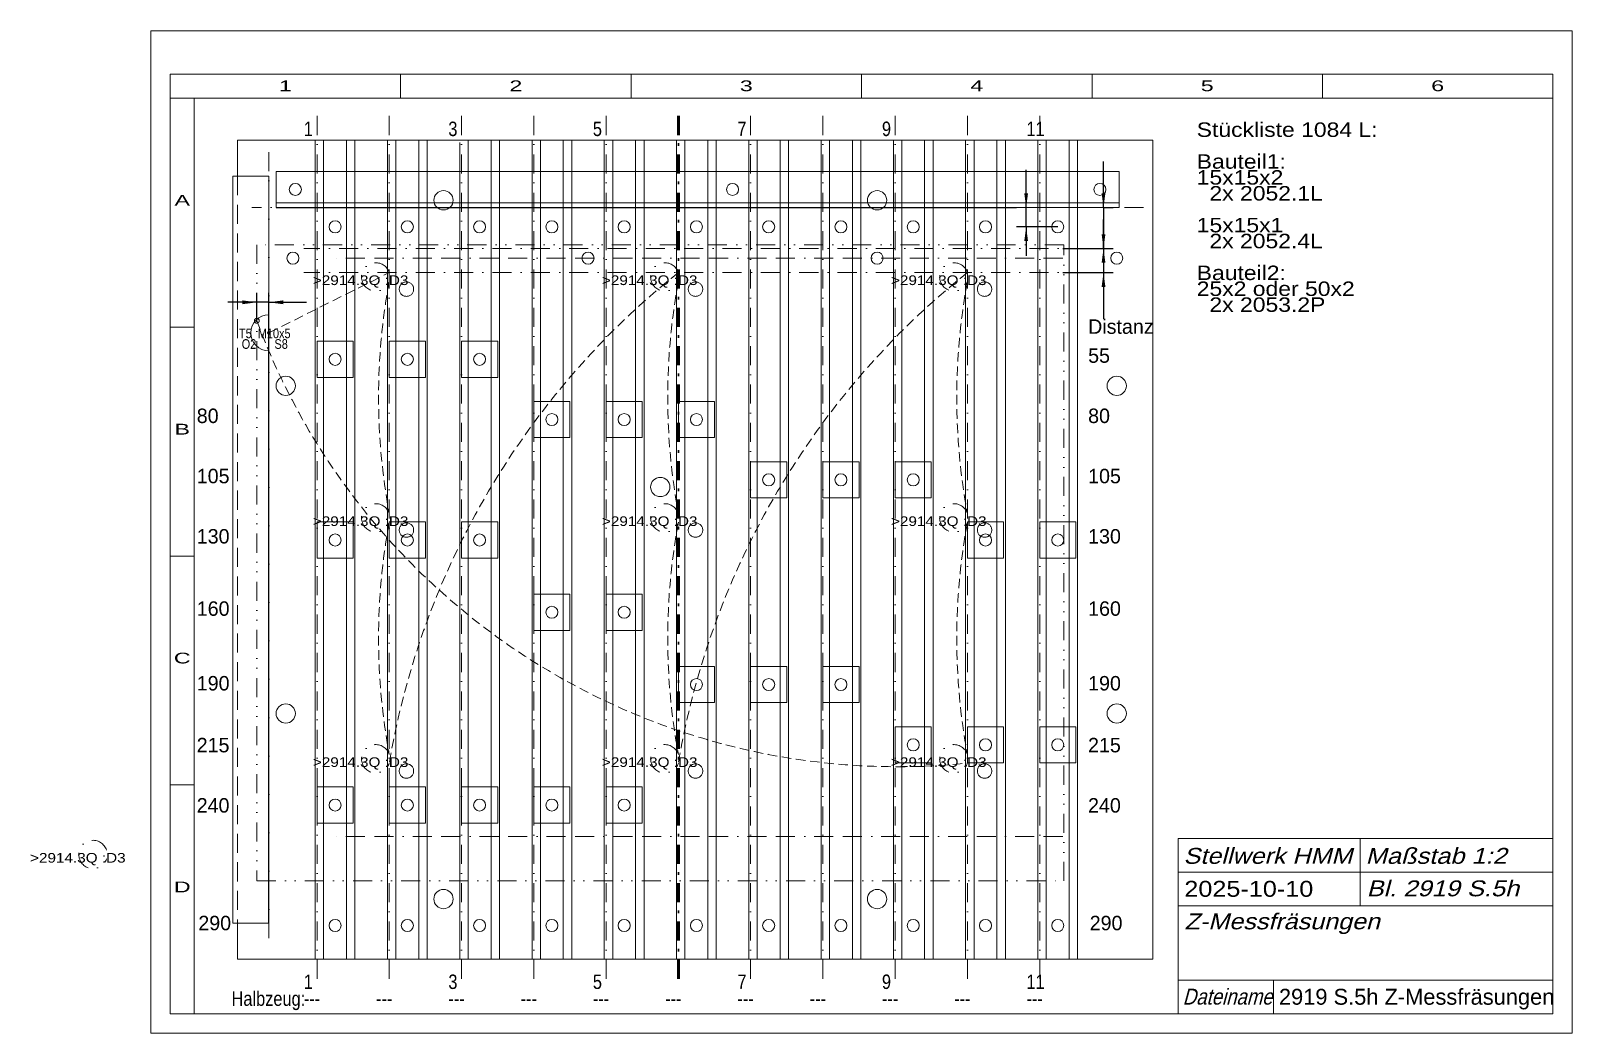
# Model space of a CAD drawing. Extents: x -48 to 592, y 2 to 418.
import ezdxf
from ezdxf.enums import TextEntityAlignment as Align

# ---------------------------------------------------------------- set-up
doc = ezdxf.new("R2010")
doc.units = 0
doc.header["$LTSCALE"] = 15.819495
for name, pattern in [('BORDER', [1.75, 0.5, -0.25, 0.5, -0.25, 0, -0.25]), ('DASHDOT', [1, 0.5, -0.25, 0, -0.25]), ('DASHED', [0.75, 0.5, -0.25]), ('DIVIDE', [1.25, 0.5, -0.25, 0, -0.25, 0, -0.25]), ('HIDDEN', [0.375, 0.25, -0.125]), ('PHANTOM', [2.5, 1.25, -0.25, 0.25, -0.25, 0.25, -0.25])]:
    doc.linetypes.add(name, pattern=pattern)
for name, color, linetype, lineweight in [('2914___ ANSCHLÄGE', 230, 'CONTINUOUS', 13), ('2919_5S', 230, 'CONTINUOUS', 0), ('_TEMP', 7, 'CONTINUOUS', 50), ('BEMASSUNG', 7, 'CONTINUOUS', 25), ('BESCHRIFTUNG', 7, 'CONTINUOUS', 25), ('KONSTRUKTION', 7, 'CONTINUOUS', 0), ('MASSGRENZEN', 172, 'CONTINUOUS', 25), ('MASSLINIEN', 172, 'CONTINUOUS', 25), ('MASSTEXTE', 212, 'CONTINUOUS', 25), ('MITTELLINIEN', 5, 'DASHDOT', 13), ('PFADE', 30, 'CONTINUOUS', 13), ('STANDARD', 7, 'CONTINUOUS', 0)]:
    doc.layers.add(name, color=color, linetype=linetype, lineweight=lineweight)
doc.styles.add('Arial', font='arial.ttf')

# ---------------------------------------------------------------- blocks, each defined once
blk = doc.blocks.new('D197753344')
at = {"layer": 'MASSGRENZEN'}
for points in [[(365.33, 344.67), (364.55, 350.61), (366.11, 350.61)], [(365.33, 336.67), (366.11, 330.72), (364.55, 330.72)]]:
    blk.add_solid(points, dxfattribs=at)
at = {"layer": 'MASSLINIEN', "color": 172}
for p, q in [((365.33, 344.67), (365.33, 360.27)), ((53.95, 344.67), (361.33, 344.67)), ((365.33, 336.67), (365.33, 344.67)), ((378.45, 336.67), (361.33, 336.67)), ((365.33, 336.67), (365.33, 324.68))]:
    blk.add_line(p, q, dxfattribs=at)
blk = doc.blocks.new('D197754368')
at = {"layer": 'MASSGRENZEN'}
for points in [[(397.44, 344.67), (396.66, 350.61), (398.23, 350.61)], [(397.44, 327.67), (398.23, 321.72), (396.66, 321.72)]]:
    blk.add_solid(points, dxfattribs=at)
at = {"layer": 'MASSLINIEN', "color": 172}
for p, q in [((397.44, 344.67), (397.44, 363.8)), ((397.44, 344.67), (397.44, 327.67)), ((397.44, 344.67), (401.44, 344.67)), ((380.5, 327.67), (401.44, 327.67)), ((397.44, 327.67), (397.44, 315.68))]:
    blk.add_line(p, q, dxfattribs=at)
blk = doc.blocks.new('D197753088')
at = {"layer": 'MASSGRENZEN'}
for points in [[(397.44, 327.67), (396.66, 333.61), (398.23, 333.61)], [(397.44, 317.67), (398.23, 311.72), (396.66, 311.72)]]:
    blk.add_solid(points, dxfattribs=at)
at = {"layer": 'MASSLINIEN', "color": 172}
for p, q in [((397.44, 327.67), (397.44, 339.65)), ((380.5, 327.67), (401.44, 327.67)), ((397.44, 327.67), (397.44, 317.67)), ((380.5, 317.67), (401.44, 317.67)), ((397.44, 317.67), (397.44, 298.53))]:
    blk.add_line(p, q, dxfattribs=at)
blk = doc.blocks.new('D197795072')
at = {"layer": 'MASSGRENZEN'}
for points in [[(45.95, 305.33), (40, 304.55), (40, 306.12)], [(50.95, 305.33), (56.9, 306.12), (56.9, 304.55)]]:
    blk.add_solid(points, dxfattribs=at)
at = {"layer": 'MASSLINIEN', "color": 172}
for p, q in [((45.95, 297.67), (45.95, 309.33)), ((50.95, 47.67), (50.95, 309.33)), ((45.95, 305.33), (33.96, 305.33)), ((50.95, 305.33), (45.95, 305.33)), ((50.95, 305.33), (66.55, 305.33))]:
    blk.add_line(p, q, dxfattribs=at)

msp = doc.modelspace()

# ---------------------------------------------------------------- linework, layer by layer
at = {"layer": '2914___ ANSCHLÄGE', "linetype": 'DASHDOT'}
msp.add_arc((-22.06, 76.15), 5.89, 17.78274, 342.21726, dxfattribs=at)
at = {"layer": '2919_5S', "linetype": 'HIDDEN'}
msp.add_line((50.95, 292.67), (100.95, 317.67), dxfattribs=at)
at = {"layer": '2919_5S', "linetype": 'PHANTOM'}
for centre, radius in [((108.07, 310.8), 3), ((228.07, 310.8), 3), ((348.07, 310.8), 3), ((45.95, 297.67), 1), ((50.95, 292.67), 0.5), ((108.07, 210.8), 3), ((228.07, 210.8), 3), ((348.07, 210.8), 3), ((108.07, 110.8), 3), ((228.07, 110.8), 3), ((348.07, 110.8), 3)]:
    msp.add_circle(centre, radius, dxfattribs=at)
at = {"layer": '2919_5S', "linetype": 'DASHDOT'}
for centre in [(95.34, 315.87), (215.34, 315.87), (335.34, 315.87), (95.34, 215.87), (215.34, 215.87), (335.34, 215.87), (95.34, 115.87), (215.34, 115.87), (335.34, 115.87)]:
    msp.add_arc(centre, 5.89, 17.78274, 342.21726, dxfattribs=at)
at = {"layer": '2919_5S', "linetype": 'HIDDEN'}
for centre, radius, start, end in [((361.23, 265.87), 264.71, 169.50876, 190.49124), ((427.64, 58.68), 331.36, 128.59294, 170.37763), ((481.23, 265.87), 264.71, 169.50876, 190.49124), ((547.64, 58.68), 331.36, 128.59294, 170.37763), ((601.23, 265.87), 264.71, 169.50876, 190.49124), ((312.04, 396.41), 283.82, 200.35923, 275.84674), ((361.23, 165.87), 264.71, 169.50876, 190.49124), ((481.23, 165.87), 264.71, 169.50876, 190.49124), ((601.23, 165.87), 264.71, 169.50876, 190.49124)]:
    msp.add_arc(centre, radius, start, end, dxfattribs=at)
at = {"layer": '_TEMP', "lineweight": 0}
for p, q in [((428.44, 82.8), (583.83, 82.8)), ((428.44, 82.8), (428.44, 10)), ((504.04, 82.8), (504.04, 54.8)), ((428.44, 68.8), (583.83, 68.8)), ((428.44, 54.8), (583.83, 54.8)), ((428.44, 24), (583.83, 24)), ((468.04, 24), (468.04, 10))]:
    msp.add_line(p, q, dxfattribs=at)
at = {"layer": 'KONSTRUKTION', "color": 8}
for p, q in [((417.95, 372.67), (37.95, 372.67)), ((37.95, 372.67), (37.95, 357.67)), ((70.2, 372.67), (70.2, 32.67)), ((73.7, 372.67), (73.7, 32.67)), ((83.2, 372.67), (83.2, 32.67)), ((86.7, 372.67), (86.7, 32.67)), ((100.2, 372.67), (100.2, 32.67)), ((103.7, 372.67), (103.7, 32.67)), ((113.2, 372.67), (113.2, 32.67)), ((116.7, 372.67), (116.7, 32.67)), ((130.2, 371.67), (130.2, 32.67)), ((133.7, 372.67), (133.7, 32.67)), ((143.2, 372.67), (143.2, 32.67)), ((146.7, 372.67), (146.7, 32.67)), ((160.2, 372.67), (160.2, 32.67)), ((163.7, 372.67), (163.7, 32.67)), ((173.2, 372.67), (173.2, 32.67)), ((176.7, 372.67), (176.7, 32.67)), ((190.2, 372.67), (190.2, 32.67)), ((193.7, 372.67), (193.7, 32.67)), ((203.2, 372.67), (203.2, 32.67)), ((206.7, 372.67), (206.7, 32.67)), ((220.2, 372.67), (220.2, 32.67)), ((223.7, 372.67), (223.7, 32.67)), ((233.2, 372.67), (233.2, 32.67)), ((236.7, 372.67), (236.7, 32.67)), ((250.2, 372.67), (250.2, 32.67)), ((253.7, 372.67), (253.7, 32.67)), ((263.2, 372.67), (263.2, 32.67)), ((266.7, 372.67), (266.7, 32.67)), ((280.2, 372.67), (280.2, 32.67)), ((283.7, 372.67), (283.7, 32.67)), ((293.2, 372.67), (293.2, 32.67)), ((296.7, 372.67), (296.7, 32.67)), ((310.2, 372.67), (310.2, 32.67)), ((313.7, 372.67), (313.7, 32.67)), ((323.2, 372.67), (323.2, 32.67)), ((326.7, 372.67), (326.7, 32.67)), ((340.2, 372.67), (340.2, 32.67)), ((343.7, 372.67), (343.7, 32.67)), ((353.2, 372.67), (353.2, 32.67)), ((356.7, 372.67), (356.7, 32.67)), ((370.2, 372.67), (370.2, 32.67)), ((373.7, 372.67), (373.7, 32.67)), ((383.2, 372.67), (383.2, 32.67)), ((386.7, 372.67), (386.7, 32.67)), ((417.95, 32.67), (417.95, 372.67)), ((403.95, 359.67), (53.95, 359.67)), ((53.95, 344.67), (53.95, 359.67)), ((403.95, 344.67), (403.95, 359.67)), ((35.95, 357.67), (35.95, 47.67)), ((35.95, 357.67), (50.95, 357.67)), ((50.95, 357.67), (50.95, 300.17)), ((403.95, 346.67), (53.95, 346.67)), ((403.95, 344.67), (53.95, 344.67)), ((50.95, 285.17), (50.95, 47.67)), ((35.95, 47.67), (50.95, 47.67)), ((37.95, 47.67), (37.95, 32.67)), ((37.95, 32.67), (417.95, 32.67))]:
    msp.add_line(p, q, dxfattribs=at)
at = {"layer": 'KONSTRUKTION', "color": 8, "linetype": 'DASHED'}
msp.add_line((37.95, 357.67), (37.95, 47.67), dxfattribs=at)
at = {"layer": 'KONSTRUKTION', "color": 8, "linetype": 'BORDER'}
for p, q in [((380.5, 323.67), (75.5, 323.67)), ((380.5, 83.67), (75.5, 83.67))]:
    msp.add_line(p, q, dxfattribs=at)
at = {"layer": 'KONSTRUKTION', "color": 252}
for p, q in [((70.95, 289.17), (85.95, 289.17)), ((70.95, 274.17), (70.95, 289.17)), ((85.95, 289.17), (85.95, 274.17)), ((100.95, 274.17), (100.95, 289.17)), ((100.95, 289.17), (115.95, 289.17)), ((115.95, 289.17), (115.95, 274.17)), ((130.95, 274.17), (130.95, 289.17)), ((130.95, 289.17), (145.95, 289.17)), ((145.95, 289.17), (145.95, 274.17)), ((85.95, 274.17), (70.95, 274.17)), ((115.95, 274.17), (100.95, 274.17)), ((145.95, 274.17), (130.95, 274.17)), ((160.95, 249.17), (160.95, 264.17)), ((160.95, 264.17), (175.95, 264.17)), ((175.95, 264.17), (175.95, 249.17)), ((190.95, 249.17), (190.95, 264.17)), ((190.95, 264.17), (205.95, 264.17)), ((205.95, 264.17), (205.95, 249.17)), ((220.95, 264.17), (235.95, 264.17)), ((220.95, 249.17), (220.95, 264.17)), ((235.95, 264.17), (235.95, 249.17)), ((175.95, 249.17), (160.95, 249.17)), ((205.95, 249.17), (190.95, 249.17)), ((235.95, 249.17), (220.95, 249.17)), ((250.95, 224.17), (250.95, 239.17)), ((250.95, 239.17), (265.95, 239.17)), ((265.95, 239.17), (265.95, 224.17)), ((280.95, 224.17), (280.95, 239.17)), ((280.95, 239.17), (295.95, 239.17)), ((295.95, 239.17), (295.95, 224.17)), ((310.95, 239.17), (325.95, 239.17)), ((310.95, 224.17), (310.95, 239.17)), ((325.95, 239.17), (325.95, 224.17)), ((265.95, 224.17), (250.95, 224.17)), ((295.95, 224.17), (280.95, 224.17)), ((325.95, 224.17), (310.95, 224.17)), ((70.95, 199.17), (70.95, 214.17)), ((70.95, 214.17), (85.95, 214.17)), ((85.95, 214.17), (85.95, 199.17)), ((100.95, 199.17), (100.95, 214.17)), ((100.95, 214.17), (115.95, 214.17)), ((115.95, 214.17), (115.95, 199.17)), ((130.95, 214.17), (145.95, 214.17)), ((130.95, 199.17), (130.95, 214.17)), ((145.95, 214.17), (145.95, 199.17)), ((340.95, 199.17), (340.95, 214.17)), ((340.95, 214.17), (355.95, 214.17)), ((355.95, 214.17), (355.95, 199.17)), ((370.95, 199.17), (370.95, 214.17)), ((370.95, 214.17), (385.95, 214.17)), ((385.95, 214.17), (385.95, 199.17)), ((85.95, 199.17), (70.95, 199.17)), ((115.95, 199.17), (100.95, 199.17)), ((145.95, 199.17), (130.95, 199.17)), ((355.95, 199.17), (340.95, 199.17)), ((385.95, 199.17), (370.95, 199.17)), ((160.95, 169.17), (160.95, 184.17)), ((160.95, 184.17), (175.95, 184.17)), ((175.95, 184.17), (175.95, 169.17)), ((190.95, 169.17), (190.95, 184.17)), ((190.95, 184.17), (205.95, 184.17)), ((205.95, 184.17), (205.95, 169.17)), ((175.95, 169.17), (160.95, 169.17)), ((205.95, 169.17), (190.95, 169.17)), ((220.95, 139.17), (220.95, 154.17)), ((220.95, 154.17), (235.95, 154.17)), ((235.95, 154.17), (235.95, 139.17)), ((250.95, 139.17), (250.95, 154.17)), ((250.95, 154.17), (265.95, 154.17)), ((265.95, 154.17), (265.95, 139.17)), ((280.95, 154.17), (295.95, 154.17)), ((280.95, 139.17), (280.95, 154.17)), ((295.95, 154.17), (295.95, 139.17)), ((235.95, 139.17), (220.95, 139.17)), ((265.95, 139.17), (250.95, 139.17)), ((295.95, 139.17), (280.95, 139.17)), ((310.95, 114.17), (310.95, 129.17)), ((310.95, 129.17), (325.95, 129.17)), ((325.95, 129.17), (325.95, 114.17)), ((340.95, 114.17), (340.95, 129.17)), ((340.95, 129.17), (355.95, 129.17)), ((355.95, 129.17), (355.95, 114.17)), ((370.95, 129.17), (385.95, 129.17)), ((370.95, 114.17), (370.95, 129.17)), ((385.95, 129.17), (385.95, 114.17)), ((325.95, 114.17), (310.95, 114.17)), ((355.95, 114.17), (340.95, 114.17)), ((385.95, 114.17), (370.95, 114.17)), ((70.95, 89.17), (70.95, 104.17)), ((70.95, 104.17), (85.95, 104.17)), ((85.95, 104.17), (85.95, 89.17)), ((100.95, 89.17), (100.95, 104.17)), ((100.95, 104.17), (115.95, 104.17)), ((115.95, 104.17), (115.95, 89.17)), ((130.95, 104.17), (145.95, 104.17)), ((130.95, 89.17), (130.95, 104.17)), ((145.95, 104.17), (145.95, 89.17)), ((160.95, 89.17), (160.95, 104.17)), ((160.95, 104.17), (175.95, 104.17)), ((175.95, 104.17), (175.95, 89.17)), ((190.95, 89.17), (190.95, 104.17)), ((190.95, 104.17), (205.95, 104.17)), ((205.95, 104.17), (205.95, 89.17)), ((85.95, 89.17), (70.95, 89.17)), ((115.95, 89.17), (100.95, 89.17)), ((145.95, 89.17), (130.95, 89.17)), ((175.95, 89.17), (160.95, 89.17)), ((205.95, 89.17), (190.95, 89.17))]:
    msp.add_line(p, q, dxfattribs=at)
at = {"layer": 'KONSTRUKTION', "color": 8}
for centre, radius in [((61.95, 352.17), 2.5), ((243.45, 352.17), 2.5), ((395.95, 352.17), 2.5), ((123.45, 347.67), 4), ((303.45, 347.67), 4), ((78.45, 336.67), 2.5), ((78.45, 336.67), 2.5), ((108.45, 336.67), 2.5), ((108.45, 336.67), 2.5), ((138.45, 336.67), 2.5), ((138.45, 336.67), 2.5), ((168.45, 336.67), 2.5), ((168.45, 336.67), 2.5), ((198.45, 336.67), 2.5), ((198.45, 336.67), 2.5), ((228.45, 336.67), 2.5), ((228.45, 336.67), 2.5), ((258.45, 336.67), 2.5), ((258.45, 336.67), 2.5), ((288.45, 336.67), 2.5), ((288.45, 336.67), 2.5), ((318.45, 336.67), 2.5), ((318.45, 336.67), 2.5), ((348.45, 336.67), 2.5), ((348.45, 336.67), 2.5), ((378.45, 336.67), 2.5), ((378.45, 336.67), 2.5), ((60.95, 323.67), 2.5), ((183.45, 323.67), 2.5), ((303.45, 323.67), 2.5), ((402.95, 323.67), 2.5), ((78.45, 281.67), 2.5), ((78.45, 281.67), 2.5), ((108.45, 281.67), 2.5), ((108.45, 281.67), 2.5), ((138.45, 281.67), 2.5), ((138.45, 281.67), 2.5), ((57.97, 270.67), 4), ((402.95, 270.67), 4), ((168.45, 256.67), 2.5), ((168.45, 256.67), 2.5), ((198.45, 256.67), 2.5), ((198.45, 256.67), 2.5), ((228.45, 256.67), 2.5), ((228.45, 256.67), 2.5), ((213.45, 228.67), 4), ((258.45, 231.67), 2.5), ((258.45, 231.67), 2.5), ((288.45, 231.67), 2.5), ((288.45, 231.67), 2.5), ((318.45, 231.67), 2.5), ((318.45, 231.67), 2.5), ((78.45, 206.67), 2.5), ((78.45, 206.67), 2.5), ((108.45, 206.67), 2.5), ((108.45, 206.67), 2.5), ((138.45, 206.67), 2.5), ((138.45, 206.67), 2.5), ((348.45, 206.67), 2.5), ((348.45, 206.67), 2.5), ((378.45, 206.67), 2.5), ((378.45, 206.67), 2.5), ((168.45, 176.67), 2.5), ((168.45, 176.67), 2.5), ((198.45, 176.67), 2.5), ((198.45, 176.67), 2.5), ((228.45, 146.67), 2.5), ((228.45, 146.67), 2.5), ((258.45, 146.67), 2.5), ((258.45, 146.67), 2.5), ((288.45, 146.67), 2.5), ((288.45, 146.67), 2.5), ((57.97, 134.67), 4), ((402.95, 134.67), 4), ((318.45, 121.67), 2.5), ((318.45, 121.67), 2.5), ((348.45, 121.67), 2.5), ((348.45, 121.67), 2.5), ((378.45, 121.67), 2.5), ((378.45, 121.67), 2.5), ((78.45, 96.67), 2.5), ((78.45, 96.67), 2.5), ((108.45, 96.67), 2.5), ((108.45, 96.67), 2.5), ((138.45, 96.67), 2.5), ((138.45, 96.67), 2.5), ((168.45, 96.67), 2.5), ((168.45, 96.67), 2.5), ((198.45, 96.67), 2.5), ((198.45, 96.67), 2.5), ((123.45, 57.67), 4), ((303.45, 57.67), 4), ((78.45, 46.67), 2.5), ((78.45, 46.67), 2.5), ((108.45, 46.67), 2.5), ((108.45, 46.67), 2.5), ((138.45, 46.67), 2.5), ((138.45, 46.67), 2.5), ((168.45, 46.67), 2.5), ((168.45, 46.67), 2.5), ((198.45, 46.67), 2.5), ((198.45, 46.67), 2.5), ((228.45, 46.67), 2.5), ((228.45, 46.67), 2.5), ((258.45, 46.67), 2.5), ((258.45, 46.67), 2.5), ((288.45, 46.67), 2.5), ((288.45, 46.67), 2.5), ((318.45, 46.67), 2.5), ((318.45, 46.67), 2.5), ((348.45, 46.67), 2.5), ((348.45, 46.67), 2.5), ((378.45, 46.67), 2.5), ((378.45, 46.67), 2.5)]:
    msp.add_circle(centre, radius, dxfattribs=at)
msp.add_arc((50.95, 292.67), 7.5, 90, 270, dxfattribs=at)
at = {"layer": 'MITTELLINIEN'}
for p, q in [((70.95, 382.66), (70.95, 22.66)), ((100.95, 382.66), (100.95, 22.66)), ((130.95, 382.66), (130.95, 22.66)), ((160.95, 382.66), (160.95, 22.66)), ((190.95, 382.66), (190.95, 22.66)), ((250.95, 382.66), (250.95, 22.66)), ((280.95, 382.66), (280.95, 22.66)), ((310.95, 382.66), (310.95, 22.66)), ((340.95, 382.66), (340.95, 22.66)), ((370.95, 382.66), (370.95, 22.66)), ((50.95, 367.67), (50.95, 37.67)), ((414.04, 344.67), (43.89, 344.67)), ((390.5, 327.67), (65.5, 327.67)), ((390.5, 327.67), (65.5, 327.67)), ((390.5, 317.67), (65.5, 317.67)), ((390.5, 317.67), (65.5, 317.67))]:
    msp.add_line(p, q, dxfattribs=at)
at = {"layer": 'MITTELLINIEN', "color": 154, "lineweight": 50}
msp.add_line((220.95, 382.66), (220.95, 22.66), dxfattribs=at)
at = {"layer": 'PFADE', "linetype": 'DIVIDE', "lineweight": 20}
for p, q in [((380.95, 329.17), (45.95, 329.17)), ((45.95, 329.17), (45.95, 65.17)), ((380.95, 65.17), (380.95, 329.17)), ((45.95, 65.17), (380.95, 65.17))]:
    msp.add_line(p, q, dxfattribs=at)
at = {"layer": 'STANDARD'}
for p, q in [((592, 418), (2, 418)), ((2, 418), (2, 2)), ((592, 2), (592, 418)), ((584, 400), (10, 400)), ((10, 400), (10, 390)), ((105.67, 400), (105.67, 390)), ((201.33, 400), (201.33, 390)), ((297, 400), (297, 390)), ((392.67, 400), (392.67, 390)), ((488.33, 400), (488.33, 390)), ((584, 400), (584, 390)), ((10, 390), (10, 10)), ((20, 390), (10, 390)), ((20, 390), (20, 10)), ((584, 390), (20, 390)), ((584, 10), (584, 390)), ((10, 295), (20, 295)), ((10, 200), (20, 200)), ((10, 105), (20, 105)), ((10, 10), (20, 10)), ((20, 10), (584, 10)), ((2, 2), (592, 2))]:
    msp.add_line(p, q, dxfattribs=at)

# ---------------------------------------------------------------- block references
at = {"layer": 'BEMASSUNG'}
for name in ['D197753344', 'D197754368', 'D197753088', 'D197795072']:
    msp.add_blockref(name, (0, 0), dxfattribs=at)

# ---------------------------------------------------------------- texts
at = {"layer": '2914___ ANSCHLÄGE', "linetype": 'PHANTOM', "style": 'Arial', "width": 1.135097}
msp.add_text('>2914.3Q :D3', height=4, dxfattribs=at).set_placement((-28.34, 74.78), align=Align.MIDDLE_CENTER)
at = {"layer": '2919_5S', "linetype": 'PHANTOM', "style": 'Arial', "width": 1.135097}
for p in [(89.06, 314.49), (209.06, 314.49), (329.06, 314.49), (89.06, 214.49), (209.06, 214.49), (329.06, 214.49), (89.06, 114.49), (209.06, 114.49), (329.06, 114.49)]:
    msp.add_text('>2914.3Q :D3', height=4, dxfattribs=at).set_placement(p, align=Align.MIDDLE_CENTER)
at = {"layer": '2919_5S', "linetype": 'PHANTOM', "insert": (49.26, 290.19), "char_height": 4, "attachment_point": 5, "line_spacing_factor": 0.66, "style": 'Arial'}
msp.add_mtext('\\W0.810867;T5  M10x5\\PO2      S8\\P', dxfattribs=at)
at = {"layer": 'BESCHRIFTUNG', "style": 'Arial'}
for s, width, p in [('1', 0.810869, (65.46, 374.32)), ('3', 0.810869, (125.46, 374.32)), ('5', 0.810869, (185.46, 374.32)), ('7', 0.810869, (245.46, 374.32)), ('9', 0.810869, (305.46, 374.32)), ('11', 0.810869, (365.46, 374.32)), ('Distanz', 0.972766, (391.06, 292.25)), ('55', 0.972828, (391.06, 280.22)), ('80', 0.972828, (21.03, 255.22)), ('80', 0.972828, (391.06, 255.22)), ('105', 0.972828, (21.03, 230.22)), ('105', 0.972828, (391.06, 230.22)), ('130', 0.972828, (21.03, 205.22)), ('130', 0.972828, (391.06, 205.22)), ('160', 0.972828, (21.03, 175.22)), ('160', 0.972828, (391.06, 175.22)), ('190', 0.972828, (21.03, 144.23)), ('190', 0.972828, (391.06, 144.23)), ('215', 0.972828, (21, 118.56)), ('215', 0.972828, (391.03, 118.56)), ('240', 0.972828, (21, 93.55)), ('240', 0.972828, (391.03, 93.55)), ('290', 0.972828, (21.68, 44.71)), ('290', 0.972828, (391.71, 44.71)), ('1', 0.810869, (65.46, 20.34)), ('3', 0.810869, (125.46, 20.34)), ('5', 0.810869, (185.46, 20.34)), ('7', 0.810869, (245.46, 20.34)), ('9', 0.810869, (305.46, 20.34)), ('11', 0.810869, (365.46, 20.34)), ('Halbzeug:', 0.810868, (35.46, 13.34)), ('---', 0.810862, (65.46, 13.34)), ('---', 0.810862, (95.46, 13.34)), ('---', 0.810862, (125.46, 13.34)), ('---', 0.810862, (155.46, 13.34)), ('---', 0.810862, (185.46, 13.34)), ('---', 0.810862, (215.46, 13.34)), ('---', 0.810862, (245.46, 13.34)), ('---', 0.810862, (275.46, 13.34)), ('---', 0.810862, (305.46, 13.34)), ('---', 0.810862, (335.46, 13.34)), ('---', 0.810862, (365.46, 13.34))]:
    msp.add_text(s, height=6, dxfattribs=dict(at, width=width)).set_placement(p)
at = {"layer": 'BESCHRIFTUNG', "style": 'Arial', "oblique": 15}
for s, width, p in [('Stellwerk HMM', 1.130136, (430.63, 78.88)), ('Maßstab 1:2', 1.143719, (506.23, 78.88)), ('Bl. 2919 S.5h', 1.14372, (506.67, 65.4)), ('Z-Messfräsungen', 1.130194, (431.07, 51.7)), ('Dateiname', 0.835372, (430.3, 20.45))]:
    msp.add_text(s, height=6.6, dxfattribs=dict(at, width=width)).set_placement(p, align=Align.TOP_LEFT)
at = {"layer": 'BESCHRIFTUNG', "style": 'Arial'}
for s, width, p in [('2025-10-10', 1.135137, (431, 65.2)), ('2919 S.5h Z-Messfräsungen', 0.982795, (470.27, 20.4))]:
    msp.add_text(s, height=6.6, dxfattribs=dict(at, width=width)).set_placement(p, align=Align.TOP_LEFT)
at = {"layer": 'BESCHRIFTUNG', "insert": (436.13, 379.98), "char_height": 6, "attachment_point": 1, "line_spacing_factor": 0.66, "style": 'Arial'}
msp.add_mtext('\\W1.135063;Stückliste 1084 L:\\P\\PBauteil1:\\P15x15x2\\P  2x 2052.1L\\P\\P15x15x1\\P  2x 2052.4L\\P\\PBauteil2:\\P25x2 oder 50x2\\P  2x 2053.2P\\P', dxfattribs=at)
at = {"layer": 'STANDARD', "style": 'Arial'}
for s, width, p in [('1', 1.547923, (57.83, 392.95)), ('2', 1.547922, (153.5, 392.95)), ('3', 1.547923, (249.17, 392.95)), ('4', 1.547923, (344.83, 392.95)), ('5', 1.547922, (440.5, 392.95)), ('6', 1.547923, (536.17, 392.95)), ('A', 1.547987, (15, 345.45)), ('B', 1.547987, (15, 250.45)), ('C', 1.548103, (15, 155.45)), ('D', 1.548104, (15, 60.45))]:
    msp.add_text(s, height=4.46, dxfattribs=dict(at, width=width)).set_placement(p, align=Align.CENTER)

doc.saveas('drawing.dxf')
